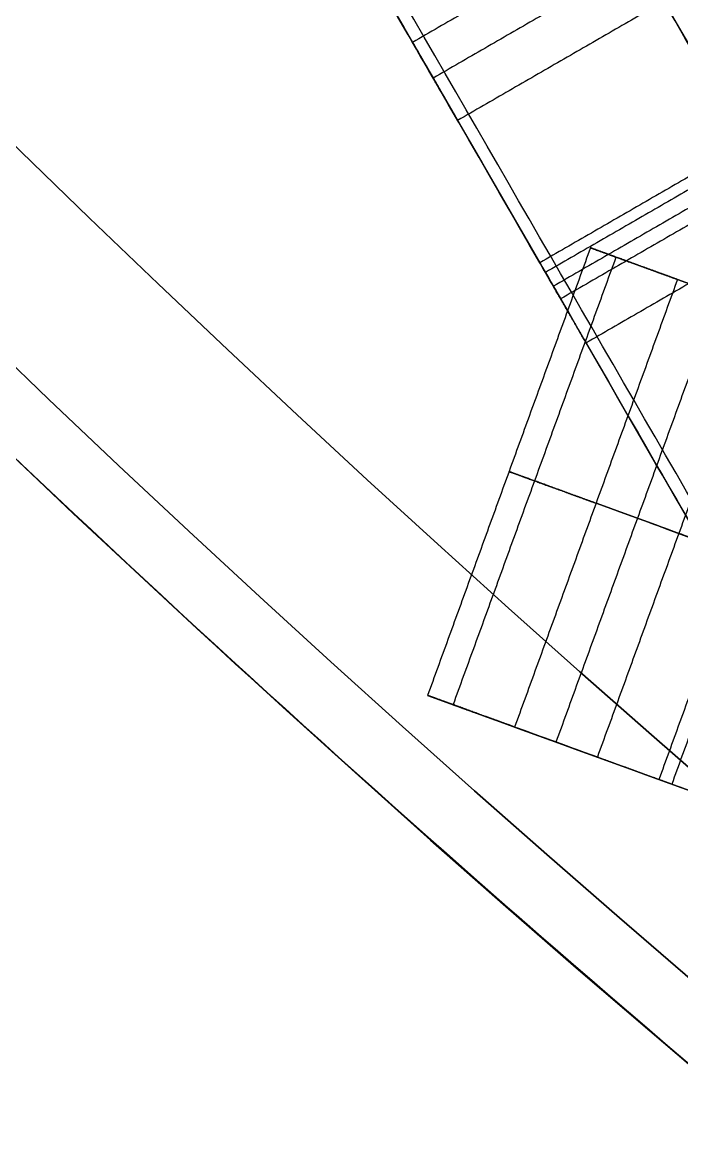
# Model space of a CAD drawing. Header units: millimetres. Extents: x -610 to 610, y -610 to 610.
# Drawn here: x -420.13 to -395.22, y -467.86 to -425.52 of the extents above; entities that cross this region are included whole.
import ezdxf

# ---------------------------------------------------------------- set-up
doc = ezdxf.new("R2010")
doc.units = ezdxf.units.MM
doc.layers.add('base', color=7, linetype='Continuous', true_color=0xffecbc)

msp = doc.modelspace()

# ---------------------------------------------------------------- linework, layer by layer
at = {"layer": 'base'}
for p, q in [((-601.711, -86.238, 122.966), (-400.58, -434.606, 122.966)), ((-398.664, -434.04, 122.966), (-295.062, -471.748, 122.966)), ((-404.82, -450.955, 122.966), (-301.218, -488.663, 122.966))]:
    msp.add_line(p, q, dxfattribs=at)
at = {"layer": 'base', "extrusion": (0, 0, -1)}
for centre, radius in [((0, 0, 3.534), 610), ((0, 0, 4.534), 610), ((0, 0, -2.476), 607.51), ((0, 0, 10.545), 607.51), ((0, 0, -4.966), 601.5), ((0, 0, 13.034), 601.5)]:
    msp.add_circle(centre, radius, dxfattribs=at)
at = {"layer": 'base'}
for centre, radius in [((0, 0, 249.466), 610), ((0, 0, 250.466), 610), ((0, 0, 243.455), 607.51), ((0, 0, 256.476), 607.51), ((0, 0, 240.966), 601.5), ((0, 0, 258.966), 601.5)]:
    msp.add_circle(centre, radius, dxfattribs=at)
for points, weights, degree, knots in [([(-495.198, -356.201, -4.034), (-851.399, 138.996, -4.034), (-356.201, 495.198, -4.034), (138.996, 851.399, -4.034), (495.198, 356.201, -4.034), (851.399, -138.996, -4.034), (356.201, -495.198, -4.034), (-138.996, -851.399, -4.034), (-495.198, -356.201, -4.034)], [1, 0.707106781187, 1, 0.707106781187, 1, 0.707106781187, 1, 0.707106781187, 1], 2, [0, 0, 0, 958.185759, 958.185759, 1916.371519, 1916.371519, 2874.557278, 2874.557278, 3832.743037, 3832.743037, 3832.743037]), ([(-610, 0, 249.966), (-610, -610, 249.966), (0, -610, 249.966), (610, -610, 249.966), (610, 0, 249.966), (610, 610, 249.966), (0, 610, 249.966), (-610, 610, 249.966), (-610, 0, 249.966)], [1, 0.707106781187, 1, 0.707106781187, 1, 0.707106781187, 1, 0.707106781187, 1], 2, [0, 0, 0, 958.185759, 958.185759, 1916.371519, 1916.371519, 2874.557278, 2874.557278, 3832.743037, 3832.743037, 3832.743037]), ([(32.649, -544.756, 240.966), (-510.363, -577.301, 240.966), (-544.649, -34.396, 240.966), (-578.935, 508.509, 240.966), (-36.142, 544.535, 240.966), (506.65, 580.562, 240.966), (544.417, 37.888, 240.966), (582.184, -504.785, 240.966), (39.634, -544.292, 240.966)], [1, 0.708239625255, 1, 0.708239625255, 1, 0.708239625255, 1, 0.708239625255, 1], 2, [654.018286, 654.018286, 654.018286, 1509.504571, 1509.504571, 2364.990855, 2364.990855, 3220.47714, 3220.47714, 4075.963425, 4075.963425, 4075.963425]), ([(32.649, -544.756, 244.966), (-510.363, -577.301, 244.966), (-544.649, -34.396, 244.966), (-578.935, 508.509, 244.966), (-36.142, 544.535, 244.966), (506.65, 580.562, 244.966), (544.417, 37.888, 244.966), (582.184, -504.785, 244.966), (39.634, -544.292, 244.966)], [1, 0.708239625255, 1, 0.708239625255, 1, 0.708239625255, 1, 0.708239625255, 1], 2, [654.018286, 654.018286, 654.018286, 1509.504571, 1509.504571, 2364.990855, 2364.990855, 3220.47714, 3220.47714, 4075.963425, 4075.963425, 4075.963425]), ([(32.649, -544.756, 242.966), (-510.363, -577.301, 242.966), (-544.649, -34.396, 242.966), (-578.935, 508.509, 242.966), (-36.142, 544.535, 242.966), (506.65, 580.562, 242.966), (544.417, 37.888, 242.966), (582.184, -504.785, 242.966), (39.634, -544.292, 242.966)], [1, 0.708239625255, 1, 0.708239625255, 1, 0.708239625255, 1, 0.708239625255, 1], 2, [654.018286, 654.018286, 654.018286, 1509.504571, 1509.504571, 2364.990855, 2364.990855, 3220.47714, 3220.47714, 4075.963425, 4075.963425, 4075.963425]), ([(-405.389, -426.277, 196.565), (-404.542, -427.743, 196.565), (-403.879, -428.892, 195.514), (-403.685, -429.228, 193.866), (-403.492, -429.563, 192.218), (-403.851, -428.94, 190.686), (-404.609, -427.627, 189.932)], [1, 0.855896171082, 0.855896171082, 1, 0.855896171082, 0.855896171082, 1], 3, [1556.805097, 1556.805097, 1556.805097, 1556.805097, 1561.494842, 1561.494842, 1561.494842, 1566.184588, 1566.184588, 1566.184588, 1566.184588]), ([(-395.375, -435.237, 240.966), (-396.259, -434.916, 240.966), (-397.076, -434.618, 240.606), (-397.701, -434.391, 239.941), (-398.326, -434.163, 239.275), (-398.664, -434.04, 238.406), (-398.664, -434.04, 237.466)], [1, 0.949252514911, 0.949252514911, 1, 0.949252514911, 0.949252514911, 1], 3, [1119.078855, 1119.078855, 1119.078855, 1119.078855, 1121.827763, 1121.827763, 1121.827763, 1124.57667, 1124.57667, 1124.57667, 1124.57667]), ([(-398.664, -434.04, 115.666), (-398.664, -434.04, 114.726), (-398.326, -434.163, 113.857), (-397.701, -434.391, 113.192), (-397.076, -434.618, 112.526), (-396.259, -434.916, 112.166), (-395.375, -435.237, 112.166)], [1, 0.949252810473, 0.949252810473, 1, 0.949252810473, 0.949252810473, 1], 3, [1284.418831, 1284.418831, 1284.418831, 1284.418831, 1287.167731, 1287.167731, 1287.167731, 1289.91663, 1289.91663, 1289.91663, 1289.91663]), ([(-398.453, -443.695, 240.966), (-399.337, -443.373, 240.966), (-400.154, -443.076, 240.606), (-400.779, -442.848, 239.941), (-401.404, -442.621, 239.275), (-401.742, -442.498, 238.406), (-401.742, -442.498, 237.466)], [1, 0.949252514911, 0.949252514911, 1, 0.949252514911, 0.949252514911, 1], 3, [1119.078855, 1119.078855, 1119.078855, 1119.078855, 1121.827763, 1121.827763, 1121.827763, 1124.57667, 1124.57667, 1124.57667, 1124.57667]), ([(-401.742, -442.498, 115.666), (-401.742, -442.498, 114.726), (-401.404, -442.621, 113.857), (-400.779, -442.848, 113.192), (-400.154, -443.076, 112.526), (-399.337, -443.373, 112.166), (-398.453, -443.695, 112.166)], [1, 0.949252810473, 0.949252810473, 1, 0.949252810473, 0.949252810473, 1], 3, [1284.418831, 1284.418831, 1284.418831, 1284.418831, 1287.167731, 1287.167731, 1287.167731, 1289.91663, 1289.91663, 1289.91663, 1289.91663]), ([(-401.531, -452.152, 240.966), (-402.415, -451.83, 240.966), (-403.232, -451.533, 240.606), (-403.857, -451.305, 239.941), (-404.482, -451.078, 239.275), (-404.82, -450.955, 238.406), (-404.82, -450.955, 237.466)], [1, 0.949252514911, 0.949252514911, 1, 0.949252514911, 0.949252514911, 1], 3, [1119.078855, 1119.078855, 1119.078855, 1119.078855, 1121.827763, 1121.827763, 1121.827763, 1124.57667, 1124.57667, 1124.57667, 1124.57667]), ([(-404.82, -450.955, 115.666), (-404.82, -450.955, 114.726), (-404.482, -451.078, 113.857), (-403.857, -451.305, 113.192), (-403.232, -451.533, 112.526), (-402.415, -451.83, 112.166), (-401.531, -452.152, 112.166)], [1, 0.949252810473, 0.949252810473, 1, 0.949252810473, 0.949252810473, 1], 3, [1284.418831, 1284.418831, 1284.418831, 1284.418831, 1287.167731, 1287.167731, 1287.167731, 1289.91663, 1289.91663, 1289.91663, 1289.91663])]:
    msp.add_rational_spline(points, weights, degree=degree, knots=knots, dxfattribs=at)
for points, degree in [([(-384.992, -425.606, 244.966), (-482.975, -255.894, 244.966), (-580.958, -86.182, 244.966)], 2), ([(-392.786, -430.106, 244.966), (-490.769, -260.394, 244.966), (-588.752, -90.682, 244.966)], 2), ([(-400.58, -434.606, 244.966), (-498.563, -264.894, 244.966), (-596.547, -95.182, 244.966)], 2), ([(-386.708, -457.669, 4.966), (-488.208, -281.867, 4.966), (-589.707, -106.065, 4.966)], 2), ([(-386.708, -457.669, 0.966), (-488.208, -281.867, 0.966), (-589.707, -106.065, 0.966)], 2), ([(-386.708, -457.669, 2.966), (-488.208, -281.867, 2.966), (-589.707, -106.065, 2.966)], 2), ([(-567.253, -109.921, 0.966), (-472.977, -273.211, 0.966), (-378.701, -436.502, 0.966)], 2), ([(-575.047, -114.421, 0.966), (-480.771, -277.711, 0.966), (-386.495, -441.002, 0.966)], 2), ([(-582.841, -118.921, 0.966), (-488.565, -282.211, 0.966), (-394.29, -445.502, 0.966)], 2), ([(-563.096, -207.498, 240.966), (-432.611, -363.004, 240.966), (-302.126, -518.51, 240.966)], 2), ([(-563.096, -207.498, 244.966), (-432.611, -363.004, 244.966), (-302.126, -518.51, 244.966)], 2), ([(-563.096, -207.498, 242.966), (-432.611, -363.004, 242.966), (-302.126, -518.51, 242.966)], 2), ([(-414.912, -409.782, 196.565), (-411.738, -415.28, 196.565), (-408.563, -420.779, 196.565), (-405.389, -426.277, 196.565)], 3), ([(-389.8, -417.277, 196.565), (-397.595, -421.777, 196.565), (-405.389, -426.277, 196.565)], 2), ([(-389.021, -418.627, 189.932), (-396.815, -423.127, 189.932), (-404.609, -427.627, 189.932)], 2), ([(-388.097, -420.228, 193.866), (-395.891, -424.728, 193.866), (-403.685, -429.228, 193.866)], 2), ([(-404.609, -427.627, 189.932), (-405.452, -426.167, 188.958), (-406.296, -424.706, 187.985), (-407.139, -423.246, 187.011)], 3), ([(-384.992, -425.606, 244.966), (-392.786, -430.106, 244.966), (-400.58, -434.606, 244.966)], 2), ([(-384.992, -425.606, 26.466), (-392.786, -430.106, 26.466), (-400.58, -434.606, 26.466)], 2), ([(-384.992, -425.606, 42.066), (-392.786, -430.106, 42.066), (-400.58, -434.606, 42.066)], 2), ([(-384.992, -425.606, 70.866), (-392.786, -430.106, 70.866), (-400.58, -434.606, 70.866)], 2), ([(-384.992, -425.606, 86.466), (-392.786, -430.106, 86.466), (-400.58, -434.606, 86.466)], 2), ([(-384.992, -425.606, 115.266), (-392.786, -430.106, 115.266), (-400.58, -434.606, 115.266)], 2), ([(-384.992, -425.606, 182.602), (-392.786, -430.106, 182.602), (-400.58, -434.606, 182.602)], 2), ([(-384.992, -425.606, 222.066), (-392.786, -430.106, 222.066), (-400.58, -434.606, 222.066)], 2), ([(-384.992, -425.606, 34.266), (-392.786, -430.106, 34.266), (-400.58, -434.606, 34.266)], 2), ([(-384.992, -425.606, 78.666), (-392.786, -430.106, 78.666), (-400.58, -434.606, 78.666)], 2), ([(-384.992, -425.606, 148.934), (-392.786, -430.106, 148.934), (-400.58, -434.606, 148.934)], 2), ([(-384.992, -425.606, 233.516), (-392.786, -430.106, 233.516), (-400.58, -434.606, 233.516)], 2), ([(-384.78, -425.972, 184.178), (-392.575, -430.472, 184.178), (-400.369, -434.972, 184.178)], 2), ([(-384.479, -426.494, 23.991), (-392.273, -430.994, 23.991), (-400.067, -435.494, 23.991)], 2), ([(-384.479, -426.494, 44.541), (-392.273, -430.994, 44.541), (-400.067, -435.494, 44.541)], 2), ([(-384.479, -426.494, 68.391), (-392.273, -430.994, 68.391), (-400.067, -435.494, 68.391)], 2), ([(-384.479, -426.494, 88.941), (-392.273, -430.994, 88.941), (-400.067, -435.494, 88.941)], 2), ([(-384.479, -426.494, 112.792), (-392.273, -430.994, 112.792), (-400.067, -435.494, 112.792)], 2), ([(-384.479, -426.494, 219.591), (-392.273, -430.994, 219.591), (-400.067, -435.494, 219.591)], 2), ([(-384.203, -426.971, 185.332), (-391.998, -431.471, 185.332), (-399.792, -435.971, 185.332)], 2), ([(-383.242, -428.637, 22.966), (-391.036, -433.137, 22.966), (-398.83, -437.637, 22.966)], 2), ([(-383.242, -428.637, 45.566), (-391.036, -433.137, 45.566), (-398.83, -437.637, 45.566)], 2), ([(-383.242, -428.637, 67.366), (-391.036, -433.137, 67.366), (-398.83, -437.637, 67.366)], 2), ([(-383.242, -428.637, 89.966), (-391.036, -433.137, 89.966), (-398.83, -437.637, 89.966)], 2), ([(-383.242, -428.637, 111.766), (-391.036, -433.137, 111.766), (-398.83, -437.637, 111.766)], 2), ([(-383.242, -428.637, 218.566), (-391.036, -433.137, 218.566), (-398.83, -437.637, 218.566)], 2), ([(-398.664, -434.04, 237.466), (-401.742, -442.498, 237.466), (-404.82, -450.955, 237.466)], 2), ([(-398.664, -434.04, 222.466), (-401.742, -442.498, 222.466), (-404.82, -450.955, 222.466)], 2), ([(-398.664, -434.04, 135.1), (-401.742, -442.498, 135.1), (-404.82, -450.955, 135.1)], 2), ([(-398.664, -434.04, 115.666), (-401.742, -442.498, 115.666), (-404.82, -450.955, 115.666)], 2), ([(-398.664, -434.04, 86.066), (-401.742, -442.498, 86.066), (-404.82, -450.955, 86.066)], 2), ([(-398.664, -434.04, 71.266), (-401.742, -442.498, 71.266), (-404.82, -450.955, 71.266)], 2), ([(-398.664, -434.04, 41.666), (-401.742, -442.498, 41.666), (-404.82, -450.955, 41.666)], 2), ([(-398.664, -434.04, 26.866), (-401.742, -442.498, 26.866), (-404.82, -450.955, 26.866)], 2), ([(-398.664, -434.04, 229.966), (-401.742, -442.498, 229.966), (-404.82, -450.955, 229.966)], 2), ([(-398.664, -434.04, 125.383), (-401.742, -442.498, 125.383), (-404.82, -450.955, 125.383)], 2), ([(-398.664, -434.04, 78.666), (-401.742, -442.498, 78.666), (-404.82, -450.955, 78.666)], 2), ([(-398.664, -434.04, 34.266), (-401.742, -442.498, 34.266), (-404.82, -450.955, 34.266)], 2), ([(-398.664, -434.04, 237.466), (-398.664, -434.04, 232.466), (-398.664, -434.04, 227.466), (-398.664, -434.04, 222.466)], 3), ([(-398.664, -434.04, 135.1), (-398.664, -434.04, 128.622), (-398.664, -434.04, 122.144), (-398.664, -434.04, 115.666)], 3), ([(-398.664, -434.04, 86.066), (-398.664, -434.04, 81.133), (-398.664, -434.04, 76.2), (-398.664, -434.04, 71.266)], 3), ([(-398.664, -434.04, 41.666), (-398.664, -434.04, 36.733), (-398.664, -434.04, 31.799), (-398.664, -434.04, 26.866)], 3), ([(-397.701, -434.391, 239.941), (-400.779, -442.848, 239.941), (-403.857, -451.305, 239.941)], 2), ([(-397.701, -434.391, 219.991), (-400.779, -442.848, 219.991), (-403.857, -451.305, 219.991)], 2), ([(-397.701, -434.391, 137.575), (-400.779, -442.848, 137.575), (-403.857, -451.305, 137.575)], 2), ([(-397.701, -434.391, 113.192), (-400.779, -442.848, 113.192), (-403.857, -451.305, 113.192)], 2), ([(-397.701, -434.391, 88.541), (-400.779, -442.848, 88.541), (-403.857, -451.305, 88.541)], 2), ([(-397.701, -434.391, 68.791), (-400.779, -442.848, 68.791), (-403.857, -451.305, 68.791)], 2), ([(-397.701, -434.391, 44.141), (-400.779, -442.848, 44.141), (-403.857, -451.305, 44.141)], 2), ([(-397.701, -434.391, 24.391), (-400.779, -442.848, 24.391), (-403.857, -451.305, 24.391)], 2), ([(-400.58, -434.606, 26.466), (-400.58, -434.606, 31.666), (-400.58, -434.606, 36.866), (-400.58, -434.606, 42.066)], 3), ([(-400.58, -434.606, 70.866), (-400.58, -434.606, 76.066), (-400.58, -434.606, 81.266), (-400.58, -434.606, 86.466)], 3), ([(-400.58, -434.606, 115.266), (-400.58, -434.606, 137.712), (-400.58, -434.606, 160.157), (-400.58, -434.606, 182.602)], 3), ([(-400.58, -434.606, 182.602), (-400.58, -434.606, 183.728), (-400.28, -435.126, 184.769), (-399.792, -435.971, 185.332)], 3), ([(-400.58, -434.606, 222.066), (-400.58, -434.606, 229.699), (-400.58, -434.606, 237.332), (-400.58, -434.606, 244.966)], 3), ([(-395.375, -435.237, 240.966), (-398.453, -443.695, 240.966), (-401.531, -452.152, 240.966)], 2), ([(-395.375, -435.237, 218.966), (-398.453, -443.695, 218.966), (-401.531, -452.152, 218.966)], 2), ([(-395.375, -435.237, 138.6), (-398.453, -443.695, 138.6), (-401.531, -452.152, 138.6)], 2), ([(-395.375, -435.237, 112.166), (-398.453, -443.695, 112.166), (-401.531, -452.152, 112.166)], 2), ([(-395.375, -435.237, 89.566), (-398.453, -443.695, 89.566), (-401.531, -452.152, 89.566)], 2), ([(-395.375, -435.237, 67.766), (-398.453, -443.695, 67.766), (-401.531, -452.152, 67.766)], 2), ([(-395.375, -435.237, 45.166), (-398.453, -443.695, 45.166), (-401.531, -452.152, 45.166)], 2), ([(-395.375, -435.237, 23.366), (-398.453, -443.695, 23.366), (-401.531, -452.152, 23.366)], 2), ([(-392.248, -436.376, 240.966), (-393.29, -435.996, 240.966), (-394.333, -435.617, 240.966), (-395.375, -435.237, 240.966)], 3), ([(-395.375, -435.237, 218.966), (-385.747, -438.742, 218.966), (-376.118, -442.246, 218.966), (-366.49, -445.751, 218.966)], 3), ([(-383.499, -439.56, 138.6), (-387.458, -438.119, 138.6), (-391.416, -436.678, 138.6), (-395.375, -435.237, 138.6)], 3), ([(-395.375, -435.237, 112.166), (-385.747, -438.742, 112.166), (-376.118, -442.246, 112.166), (-366.49, -445.751, 112.166)], 3), ([(-366.49, -445.751, 89.566), (-376.118, -442.246, 89.566), (-385.747, -438.742, 89.566), (-395.375, -435.237, 89.566)], 3), ([(-395.375, -435.237, 67.766), (-385.747, -438.742, 67.766), (-376.118, -442.246, 67.766), (-366.49, -445.751, 67.766)], 3), ([(-366.49, -445.751, 45.166), (-376.118, -442.246, 45.166), (-385.747, -438.742, 45.166), (-395.375, -435.237, 45.166)], 3), ([(-395.375, -435.237, 23.366), (-385.747, -438.742, 23.366), (-376.118, -442.246, 23.366), (-366.49, -445.751, 23.366)], 3), ([(-393.811, -435.806, 240.966), (-396.89, -444.264, 240.966), (-399.968, -452.721, 240.966)], 2), ([(-392.248, -436.376, 240.966), (-395.326, -444.833, 240.966), (-398.404, -453.29, 240.966)], 2), ([(-389.922, -437.222, 241.991), (-393, -445.679, 241.991), (-396.078, -454.137, 241.991)], 2), ([(-383.461, -464.258, 22.966), (-388.584, -455.384, 22.966), (-393.707, -446.511, 22.966), (-398.83, -437.637, 22.966)], 3), ([(-398.83, -437.637, 45.566), (-393.707, -446.511, 45.566), (-388.584, -455.384, 45.566), (-383.461, -464.258, 45.566)], 3), ([(-383.461, -464.258, 67.366), (-388.584, -455.384, 67.366), (-393.707, -446.511, 67.366), (-398.83, -437.637, 67.366)], 3), ([(-398.83, -437.637, 89.966), (-393.707, -446.511, 89.966), (-388.584, -455.384, 89.966), (-383.461, -464.258, 89.966)], 3), ([(-383.461, -464.258, 111.766), (-388.584, -455.384, 111.766), (-393.707, -446.511, 111.766), (-398.83, -437.637, 111.766)], 3), ([(-383.461, -464.258, 218.566), (-388.584, -455.384, 218.566), (-393.707, -446.511, 218.566), (-398.83, -437.637, 218.566)], 3), ([(-389.437, -437.399, 138.6), (-392.515, -445.856, 138.6), (-395.593, -454.313, 138.6)], 2), ([(-401.742, -442.498, 237.466), (-401.742, -442.498, 232.466), (-401.742, -442.498, 227.466), (-401.742, -442.498, 222.466)], 3), ([(-401.742, -442.498, 135.1), (-401.742, -442.498, 128.622), (-401.742, -442.498, 122.144), (-401.742, -442.498, 115.666)], 3), ([(-401.742, -442.498, 86.066), (-401.742, -442.498, 81.133), (-401.742, -442.498, 76.2), (-401.742, -442.498, 71.266)], 3), ([(-401.742, -442.498, 41.666), (-401.742, -442.498, 36.733), (-401.742, -442.498, 31.799), (-401.742, -442.498, 26.866)], 3), ([(-395.326, -444.833, 240.966), (-396.368, -444.453, 240.966), (-397.411, -444.074, 240.966), (-398.453, -443.695, 240.966)], 3), ([(-398.453, -443.695, 218.966), (-388.825, -447.199, 218.966), (-379.196, -450.703, 218.966), (-369.568, -454.208, 218.966)], 3), ([(-386.577, -448.017, 138.6), (-390.536, -446.576, 138.6), (-394.494, -445.135, 138.6), (-398.453, -443.695, 138.6)], 3), ([(-398.453, -443.695, 112.166), (-388.825, -447.199, 112.166), (-379.197, -450.703, 112.166), (-369.568, -454.208, 112.166)], 3), ([(-369.568, -454.208, 89.566), (-379.197, -450.703, 89.566), (-388.825, -447.199, 89.566), (-398.453, -443.695, 89.566)], 3), ([(-398.453, -443.695, 67.766), (-388.825, -447.199, 67.766), (-379.197, -450.703, 67.766), (-369.568, -454.208, 67.766)], 3), ([(-369.568, -454.208, 45.166), (-379.197, -450.703, 45.166), (-388.825, -447.199, 45.166), (-398.453, -443.695, 45.166)], 3), ([(-398.453, -443.695, 23.366), (-388.825, -447.199, 23.366), (-379.197, -450.703, 23.366), (-369.568, -454.208, 23.366)], 3), ([(-404.82, -450.955, 237.466), (-404.82, -450.955, 232.466), (-404.82, -450.955, 227.466), (-404.82, -450.955, 222.466)], 3), ([(-404.82, -450.955, 135.1), (-404.82, -450.955, 128.622), (-404.82, -450.955, 122.144), (-404.82, -450.955, 115.666)], 3), ([(-404.82, -450.955, 86.066), (-404.82, -450.955, 81.133), (-404.82, -450.955, 76.2), (-404.82, -450.955, 71.266)], 3), ([(-404.82, -450.955, 41.666), (-404.82, -450.955, 36.733), (-404.82, -450.955, 31.799), (-404.82, -450.955, 26.866)], 3), ([(-398.404, -453.29, 240.966), (-399.447, -452.911, 240.966), (-400.489, -452.531, 240.966), (-401.531, -452.152, 240.966)], 3), ([(-401.531, -452.152, 218.966), (-391.903, -455.656, 218.966), (-382.275, -459.161, 218.966), (-372.646, -462.665, 218.966)], 3), ([(-389.655, -456.474, 138.6), (-393.614, -455.034, 138.6), (-397.573, -453.593, 138.6), (-401.531, -452.152, 138.6)], 3), ([(-401.531, -452.152, 112.166), (-391.903, -455.656, 112.166), (-382.275, -459.161, 112.166), (-372.646, -462.665, 112.166)], 3), ([(-372.646, -462.665, 89.566), (-382.275, -459.161, 89.566), (-391.903, -455.656, 89.566), (-401.531, -452.152, 89.566)], 3), ([(-401.531, -452.152, 67.766), (-391.903, -455.656, 67.766), (-382.275, -459.161, 67.766), (-372.646, -462.665, 67.766)], 3), ([(-372.646, -462.665, 45.166), (-382.275, -459.161, 45.166), (-391.903, -455.656, 45.166), (-401.531, -452.152, 45.166)], 3), ([(-401.531, -452.152, 23.366), (-391.903, -455.656, 23.366), (-382.275, -459.161, 23.366), (-372.646, -462.665, 23.366)], 3)]:
    msp.add_open_spline(points, degree=degree, dxfattribs=at)
for points, degree, knots in [([(-571.935, -100.847, 4.966), (-552.096, -135.208, 4.966), (-532.258, -169.569, 4.966), (-452.781, -307.227, 4.966), (-373.304, -444.886, 4.966)], 2, [-9325.224932, -9325.224932, -9325.224932, -9245.872327, -9245.872327, -8927.963371, -8927.963371, -8927.963371]), ([(-571.935, -100.847, 0.966), (-552.096, -135.208, 0.966), (-532.258, -169.569, 0.966), (-452.781, -307.227, 0.966), (-373.304, -444.886, 0.966)], 2, [-9325.224932, -9325.224932, -9325.224932, -9245.872327, -9245.872327, -8927.963371, -8927.963371, -8927.963371]), ([(-571.935, -100.847, 2.966), (-552.096, -135.208, 2.966), (-532.258, -169.569, 2.966), (-452.781, -307.227, 2.966), (-373.304, -444.886, 2.966)], 2, [-9325.224932, -9325.224932, -9325.224932, -9245.872327, -9245.872327, -8927.963371, -8927.963371, -8927.963371]), ([(-399.792, -435.971, 185.332), (-396.673, -441.374, 188.934), (-393.553, -446.777, 192.536), (-390.434, -452.18, 196.138), (-390.18, -452.62, 196.432), (-389.91, -453.087, 196.565), (-389.648, -453.541, 196.565)], 3, [1426.240718, 1426.240718, 1426.240718, 1426.240718, 1427.240718, 1427.240718, 1427.240718, 1427.482417, 1427.482417, 1427.482417, 1427.482417])]:
    msp.add_open_spline(points, degree=degree, knots=knots, dxfattribs=at)
for points, weights, degree in [([(-418.961, -338.326, 230.966), (-352.72, -420.355, 230.966), (-260.434, -471.346, 230.966)], [1, 0.981366959849, 1], 2), ([(-418.961, -338.326, 212.966), (-352.72, -420.355, 212.966), (-260.434, -471.346, 212.966)], [1, 0.981366959849, 1], 2), ([(-418.961, -338.326, 221.966), (-352.72, -420.355, 221.966), (-260.434, -471.346, 221.966)], [1, 0.981366959849, 1], 2), ([(-398.664, -434.04, 222.466), (-398.664, -434.04, 220.415), (-397.302, -434.536, 218.966), (-395.375, -435.237, 218.966)], [1, 0.804739726867, 0.804739726867, 1], 3), ([(-395.375, -435.237, 138.6), (-397.302, -434.536, 138.6), (-398.664, -434.04, 137.151), (-398.664, -434.04, 135.1)], [1, 0.80473863462, 0.80473863462, 1], 3), ([(-395.375, -435.237, 89.566), (-397.302, -434.536, 89.566), (-398.664, -434.04, 88.117), (-398.664, -434.04, 86.066)], [1, 0.804737854124, 0.804737854124, 1], 3), ([(-398.664, -434.04, 71.266), (-398.664, -434.04, 69.216), (-397.302, -434.536, 67.766), (-395.375, -435.237, 67.766)], [1, 0.804737854124, 0.804737854124, 1], 3), ([(-395.375, -435.237, 45.166), (-397.302, -434.536, 45.166), (-398.664, -434.04, 43.716), (-398.664, -434.04, 41.666)], [1, 0.804737854124, 0.804737854124, 1], 3), ([(-398.664, -434.04, 26.866), (-398.664, -434.04, 24.816), (-397.302, -434.536, 23.366), (-395.375, -435.237, 23.366)], [1, 0.804737854124, 0.804737854124, 1], 3), ([(-398.83, -437.637, 22.966), (-399.855, -435.862, 22.966), (-400.58, -434.606, 24.416), (-400.58, -434.606, 26.466)], [1, 0.804737854124, 0.804737854124, 1], 3), ([(-400.58, -434.606, 42.066), (-400.58, -434.606, 44.116), (-399.855, -435.862, 45.566), (-398.83, -437.637, 45.566)], [1, 0.804737854125, 0.804737854125, 1], 3), ([(-398.83, -437.637, 67.366), (-399.855, -435.862, 67.366), (-400.58, -434.606, 68.816), (-400.58, -434.606, 70.866)], [1, 0.804737854124, 0.804737854124, 1], 3), ([(-400.58, -434.606, 86.466), (-400.58, -434.606, 88.517), (-399.855, -435.862, 89.966), (-398.83, -437.637, 89.966)], [1, 0.804737854125, 0.804737854125, 1], 3), ([(-398.83, -437.637, 111.766), (-399.855, -435.862, 111.766), (-400.58, -434.606, 113.216), (-400.58, -434.606, 115.266)], [1, 0.804737854124, 0.804737854124, 1], 3), ([(-398.83, -437.637, 218.566), (-399.855, -435.862, 218.566), (-400.58, -434.606, 220.015), (-400.58, -434.606, 222.066)], [1, 0.804737854125, 0.804737854125, 1], 3), ([(-401.742, -442.498, 222.466), (-401.742, -442.498, 220.415), (-400.38, -442.993, 218.966), (-398.453, -443.695, 218.966)], [1, 0.804739726867, 0.804739726867, 1], 3), ([(-398.453, -443.695, 138.6), (-400.38, -442.993, 138.6), (-401.742, -442.498, 137.151), (-401.742, -442.498, 135.1)], [1, 0.80473863462, 0.80473863462, 1], 3), ([(-398.453, -443.695, 89.566), (-400.38, -442.993, 89.566), (-401.742, -442.498, 88.117), (-401.742, -442.498, 86.066)], [1, 0.804737854124, 0.804737854124, 1], 3), ([(-401.742, -442.498, 71.266), (-401.742, -442.498, 69.216), (-400.38, -442.993, 67.766), (-398.453, -443.695, 67.766)], [1, 0.804737854124, 0.804737854124, 1], 3), ([(-398.453, -443.695, 45.166), (-400.38, -442.993, 45.166), (-401.742, -442.498, 43.716), (-401.742, -442.498, 41.666)], [1, 0.804737854124, 0.804737854124, 1], 3), ([(-401.742, -442.498, 26.866), (-401.742, -442.498, 24.816), (-400.38, -442.993, 23.366), (-398.453, -443.695, 23.366)], [1, 0.804737854124, 0.804737854124, 1], 3), ([(-392.037, -446.03, 244.466), (-392.037, -446.03, 242.415), (-393.399, -445.534, 240.966), (-395.326, -444.833, 240.966)], [1, 0.804737854124, 0.804737854124, 1], 3), ([(-404.82, -450.955, 222.466), (-404.82, -450.955, 220.415), (-403.458, -451.451, 218.966), (-401.531, -452.152, 218.966)], [1, 0.804739726867, 0.804739726867, 1], 3), ([(-401.531, -452.152, 138.6), (-403.458, -451.451, 138.6), (-404.82, -450.955, 137.151), (-404.82, -450.955, 135.1)], [1, 0.80473863462, 0.80473863462, 1], 3), ([(-401.531, -452.152, 89.566), (-403.458, -451.451, 89.566), (-404.82, -450.955, 88.117), (-404.82, -450.955, 86.066)], [1, 0.804737854124, 0.804737854124, 1], 3), ([(-404.82, -450.955, 71.266), (-404.82, -450.955, 69.216), (-403.458, -451.451, 67.766), (-401.531, -452.152, 67.766)], [1, 0.804737854124, 0.804737854124, 1], 3), ([(-401.531, -452.152, 45.166), (-403.458, -451.451, 45.166), (-404.82, -450.955, 43.716), (-404.82, -450.955, 41.666)], [1, 0.804737854124, 0.804737854124, 1], 3), ([(-404.82, -450.955, 26.866), (-404.82, -450.955, 24.816), (-403.458, -451.451, 23.366), (-401.531, -452.152, 23.366)], [1, 0.804737854124, 0.804737854124, 1], 3), ([(-395.115, -454.487, 244.466), (-395.115, -454.487, 242.415), (-396.477, -453.991, 240.966), (-398.404, -453.29, 240.966)], [1, 0.804737854124, 0.804737854124, 1], 3)]:
    msp.add_rational_spline(points, weights, degree=degree, dxfattribs=at)

doc.saveas('drawing.dxf')
